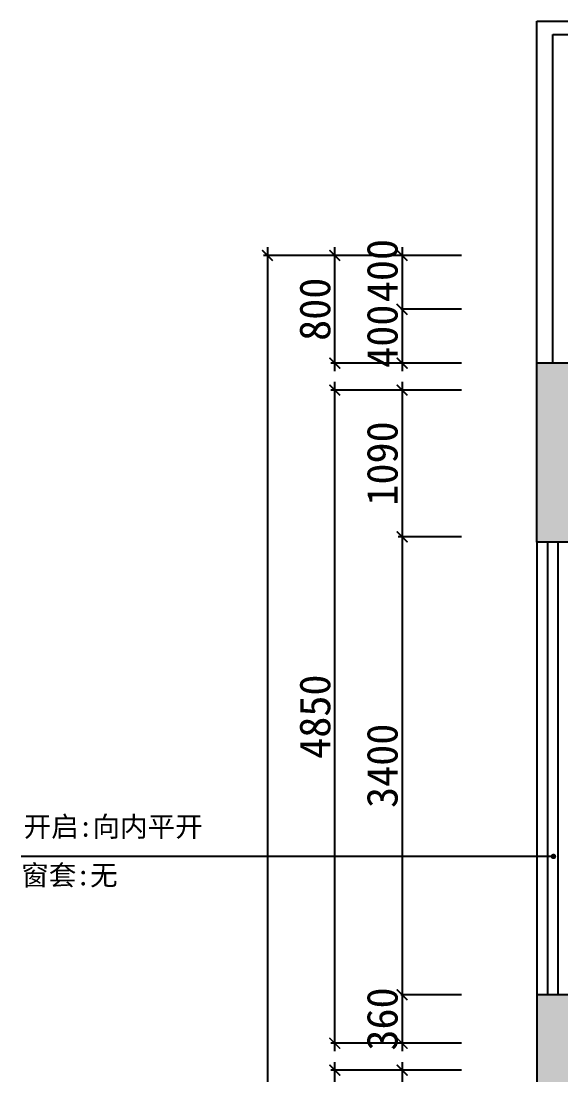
# Model space of a CAD drawing. Header units: millimetres. Extents: x -41640 to 3079702, y -5257903 to 68462.
# Drawn here: x -41640 to -37632, y 45372 to 53197 of the extents above; entities that cross this region are included whole.
import ezdxf

# ---------------------------------------------------------------- set-up
doc = ezdxf.new("R2010")
doc.units = ezdxf.units.MM
doc.header["$LTSCALE"] = 10
doc.layers.get('0').update_dxf_attribs({"color": 255})
doc.layers.get('Defpoints').update_dxf_attribs({"color": 255})
doc.layers.add('0008原建筑墙柱体', color=145, linetype='Continuous')
doc.layers.add('WALL', color=255, linetype='Continuous')
doc.layers.add('1平面布置图—窗标注（开启+窗套）', color=7, linetype='Continuous', lineweight=5)
doc.styles.get("Standard").update_dxf_attribs({"font": ''})
doc.styles.add('宋体', font='', dxfattribs={"height": 2.5})
doc.styles.add('邓林', font='simhei.ttf')
doc.styles.get('Standard').set_extended_font_data('SimSun')
doc.styles.get('宋体').set_extended_font_data('SimSun')
doc.dimstyles.get("Standard").update_dxf_attribs({"dimtxt": 0.18, "dimasz": 0.18, "dimexe": 0.18, "dimexo": 0.0625, "dimgap": 0.09, "dimtad": 0, "dimtih": 1, "dimtoh": 1, "dimdec": 4, "dimzin": 0, "dimdsep": 46, "dimtxsty": 'Standard', "dimcen": 0.09, "dimadec": 0, "dimazin": 0, "dimtfac": 1, "dimtdec": 4, "dimtofl": 0, "dimtmove": 0, "dimatfit": 3, "dimfxl": 1, "dimtolj": 1, "dimtzin": 0, "dimarcsym": 0})

# ---------------------------------------------------------------- blocks, each defined once
blk = doc.blocks.new('_ArchTick')
at = {"color": 0, "linetype": 'ByBlock', "const_width": 0.15}
blk.add_lwpolyline([(-0.5, -0.5), (0.5, 0.5)], dxfattribs=at)
blk = doc.blocks.new('*D499')
at = {"color": 8, "lineweight": -2}
for p, q in [((-38811.3, 51517), (-38811.3, 50997)), ((-38371.3, 51457), (-38841.3, 51457)), ((-38371.3, 51057), (-38841.3, 51057))]:
    blk.add_line(p, q, dxfattribs=at)
at = {"layer": 'Defpoints', "color": 0, "lineweight": 30}
for p in [(-38311.3, 51457, 0), (-38311.3, 51057, 0)]:
    blk.add_point(p, dxfattribs=at)
at = {"color": 45, "insert": (-38957.6, 51344.4), "char_height": 230, "attachment_point": 5, "rotation": 90, "style": '邓林', "bg_fill": 3, "box_fill_scale": 1.1, "bg_fill_color": 256, "bg_fill_true_color": 13158600, "bg_fill_transparency": 5538520}
blk.add_mtext('400', dxfattribs=at)
at = {"layer": 'Defpoints', "color": 0, "lineweight": 30}
blk.add_point((-38811.3, 51057), dxfattribs=at)
at = {"color": 8, "lineweight": -2, "xscale": 80, "yscale": 80, "zscale": 80}
for p, rotation in [((-38811.3, 51457), 90), ((-38811.3, 51057), 270)]:
    blk.add_blockref('_ArchTick', p, dxfattribs=dict(at, rotation=rotation))
blk = doc.blocks.new('_Dot')
at = {"color": 0, "linetype": 'ByBlock', "lineweight": -2}
blk.add_line((-0.5, 0), (-1, 0), dxfattribs=at)
at = {"color": 0, "linetype": 'ByBlock', "const_width": 0.5}
blk.add_lwpolyline([(-0.25, 0, 1), (0.25, 0, 1)], format="xyb", close=True, dxfattribs=at)
blk = doc.blocks.new('DOT')
at = {"color": 0, "linetype": 'ByBlock'}
blk.add_line((-0.35, 0), (-1, 0), dxfattribs=at)
at = {"color": 0, "linetype": 'ByBlock', "const_width": 0.35}
blk.add_lwpolyline([(-0.175, 0, 1), (0.175, 0, 1)], format="xyb", close=True, dxfattribs=at)
blk = doc.blocks.new('*D500')
at = {"color": 8, "lineweight": -2}
for p, q in [((-38811.3, 51117), (-38811.3, 50597)), ((-38371.3, 51057), (-38841.3, 51057)), ((-38371.3, 50657), (-38841.3, 50657))]:
    blk.add_line(p, q, dxfattribs=at)
at = {"layer": 'Defpoints', "color": 0, "lineweight": 30}
for p in [(-38311.3, 51057, 0), (-38311.3, 50657, 0)]:
    blk.add_point(p, dxfattribs=at)
at = {"color": 45, "insert": (-38957.6, 50857), "char_height": 230, "attachment_point": 5, "rotation": 90, "style": '邓林', "bg_fill": 3, "box_fill_scale": 1.1, "bg_fill_color": 256, "bg_fill_true_color": 13158600, "bg_fill_transparency": 14538320}
blk.add_mtext('400', dxfattribs=at)
at = {"layer": 'Defpoints', "color": 0, "lineweight": 30}
blk.add_point((-38811.3, 50657), dxfattribs=at)
at = {"color": 8, "lineweight": -2, "xscale": 80, "yscale": 80, "zscale": 80}
for p, rotation in [((-38811.3, 51057), 90), ((-38811.3, 50657), 270)]:
    blk.add_blockref('_ArchTick', p, dxfattribs=dict(at, rotation=rotation))
blk = doc.blocks.new('*D501')
at = {"color": 8, "lineweight": -2}
for p, q in [((-38811.3, 50517), (-38811.3, 49307)), ((-38371.3, 50457), (-38841.3, 50457)), ((-38371.3, 49367), (-38841.3, 49367))]:
    blk.add_line(p, q, dxfattribs=at)
at = {"layer": 'Defpoints', "color": 0, "lineweight": 30}
for p in [(-38311.3, 50457, 0), (-38811.3, 49367), (-38311.3, 49367, 0)]:
    blk.add_point(p, dxfattribs=at)
at = {"color": 8, "lineweight": -2, "xscale": 80, "yscale": 80, "zscale": 80}
for p, rotation in [((-38811.3, 50457), 90), ((-38811.3, 49367), 270)]:
    blk.add_blockref('_ArchTick', p, dxfattribs=dict(at, rotation=rotation))
at = {"color": 45, "insert": (-38957.6, 49912), "char_height": 230, "attachment_point": 5, "rotation": 90, "style": '邓林', "bg_fill": 3, "box_fill_scale": 1.1, "bg_fill_color": 256, "bg_fill_true_color": 13158600, "bg_fill_transparency": 12750096}
blk.add_mtext('1090', dxfattribs=at)
blk = doc.blocks.new('*D502')
at = {"color": 8, "lineweight": -2}
for p, q in [((-38811.3, 49427), (-38811.3, 45907)), ((-38371.3, 49367), (-38841.3, 49367)), ((-38371.3, 45967), (-38841.3, 45967))]:
    blk.add_line(p, q, dxfattribs=at)
at = {"layer": 'Defpoints', "color": 0, "lineweight": 30}
for p in [(-38311.3, 49367, 0), (-38811.3, 45967), (-38311.3, 45967, 0)]:
    blk.add_point(p, dxfattribs=at)
at = {"color": 8, "lineweight": -2, "xscale": 80, "yscale": 80, "zscale": 80}
for p, rotation in [((-38811.3, 49367), 90), ((-38811.3, 45967), 270)]:
    blk.add_blockref('_ArchTick', p, dxfattribs=dict(at, rotation=rotation))
at = {"color": 45, "insert": (-38957.6, 47667), "char_height": 230, "attachment_point": 5, "rotation": 90, "style": '邓林', "bg_fill": 3, "box_fill_scale": 1.1, "bg_fill_color": 256, "bg_fill_true_color": 13158600, "bg_fill_transparency": 12750096}
blk.add_mtext('3400', dxfattribs=at)
blk = doc.blocks.new('*D503')
at = {"color": 8, "lineweight": -2}
for p, q in [((-38811.3, 46027), (-38811.3, 45547)), ((-38371.3, 45967), (-38841.3, 45967)), ((-38371.3, 45607), (-38841.3, 45607))]:
    blk.add_line(p, q, dxfattribs=at)
at = {"layer": 'Defpoints', "color": 0, "lineweight": 30}
for p in [(-38311.3, 45967, 0), (-38311.3, 45607, 0)]:
    blk.add_point(p, dxfattribs=at)
at = {"color": 45, "insert": (-38957.6, 45787), "char_height": 230, "attachment_point": 5, "rotation": 90, "style": '邓林', "bg_fill": 3, "box_fill_scale": 1.1, "bg_fill_color": 256, "bg_fill_true_color": 13158600, "bg_fill_transparency": 14555632}
blk.add_mtext('360', dxfattribs=at)
at = {"layer": 'Defpoints', "color": 0, "lineweight": 30}
blk.add_point((-38811.3, 45607), dxfattribs=at)
at = {"color": 8, "lineweight": -2, "xscale": 80, "yscale": 80, "zscale": 80}
for p, rotation in [((-38811.3, 45967), 90), ((-38811.3, 45607), 270)]:
    blk.add_blockref('_ArchTick', p, dxfattribs=dict(at, rotation=rotation))
blk = doc.blocks.new('*D504')
at = {"color": 8, "lineweight": -2}
for p, q in [((-38811.3, 45467), (-38811.3, 44547)), ((-38371.3, 45407), (-38841.3, 45407)), ((-38371.3, 44607), (-38841.3, 44607))]:
    blk.add_line(p, q, dxfattribs=at)
at = {"layer": 'Defpoints', "color": 0, "lineweight": 30}
for p in [(-38311.3, 45407, 0), (-38811.3, 44607), (-38311.3, 44607, 0)]:
    blk.add_point(p, dxfattribs=at)
at = {"color": 8, "lineweight": -2, "xscale": 80, "yscale": 80, "zscale": 80}
for p, rotation in [((-38811.3, 45407), 90), ((-38811.3, 44607), 270)]:
    blk.add_blockref('_ArchTick', p, dxfattribs=dict(at, rotation=rotation))
at = {"color": 45, "insert": (-38957.6, 45007), "char_height": 230, "attachment_point": 5, "rotation": 90, "style": '邓林', "bg_fill": 3, "box_fill_scale": 1.1, "bg_fill_color": 256, "bg_fill_true_color": 13158600, "bg_fill_transparency": 5539036}
blk.add_mtext('800', dxfattribs=at)
blk = doc.blocks.new('*D511')
at = {"color": 8, "lineweight": -2}
for p, q in [((-39311.3, 39547), (-39311.3, 45467)), ((-38371.3, 45407), (-39341.3, 45407)), ((-38371.3, 39607), (-39341.3, 39607))]:
    blk.add_line(p, q, dxfattribs=at)
at = {"layer": 'Defpoints', "color": 0, "lineweight": 30}
for p in [(-39311.3, 45407), (-38311.3, 45407, 0), (-38311.3, 39607, 0)]:
    blk.add_point(p, dxfattribs=at)
at = {"color": 8, "lineweight": -2, "xscale": 80, "yscale": 80, "zscale": 80}
for p, rotation in [((-39311.3, 45407), 90), ((-39311.3, 39607), 270)]:
    blk.add_blockref('_ArchTick', p, dxfattribs=dict(at, rotation=rotation))
at = {"color": 45, "insert": (-39457.6, 42507), "char_height": 230, "attachment_point": 5, "rotation": 90, "style": '邓林', "bg_fill": 3, "box_fill_scale": 1.1, "bg_fill_color": 256, "bg_fill_true_color": 13158600, "bg_fill_transparency": 14289712}
blk.add_mtext('5800', dxfattribs=at)
blk = doc.blocks.new('*D512')
at = {"color": 8, "lineweight": -2}
for p, q in [((-39311.3, 45547), (-39311.3, 50517)), ((-38371.3, 50457), (-39341.3, 50457)), ((-38371.3, 45607), (-39341.3, 45607))]:
    blk.add_line(p, q, dxfattribs=at)
at = {"layer": 'Defpoints', "color": 0, "lineweight": 30}
for p in [(-39311.3, 50457), (-38311.3, 50457, 0), (-38311.3, 45607, 0)]:
    blk.add_point(p, dxfattribs=at)
at = {"color": 8, "lineweight": -2, "xscale": 80, "yscale": 80, "zscale": 80}
for p, rotation in [((-39311.3, 50457), 90), ((-39311.3, 45607), 270)]:
    blk.add_blockref('_ArchTick', p, dxfattribs=dict(at, rotation=rotation))
at = {"color": 45, "insert": (-39457.6, 48032), "char_height": 230, "attachment_point": 5, "rotation": 90, "style": '邓林', "bg_fill": 3, "box_fill_scale": 1.1, "bg_fill_color": 256, "bg_fill_true_color": 13158600, "bg_fill_transparency": 12750096}
blk.add_mtext('4850', dxfattribs=at)
blk = doc.blocks.new('*D513')
at = {"color": 8, "lineweight": -2}
for p, q in [((-39311.3, 50597), (-39311.3, 51517)), ((-38371.3, 51457), (-39341.3, 51457)), ((-38371.3, 50657), (-39341.3, 50657))]:
    blk.add_line(p, q, dxfattribs=at)
at = {"layer": 'Defpoints', "color": 0, "lineweight": 30}
for p in [(-39311.3, 51457), (-38311.3, 51457, 0), (-38311.3, 50657, 0)]:
    blk.add_point(p, dxfattribs=at)
at = {"color": 8, "lineweight": -2, "xscale": 80, "yscale": 80, "zscale": 80}
for p, rotation in [((-39311.3, 51457), 90), ((-39311.3, 50657), 270)]:
    blk.add_blockref('_ArchTick', p, dxfattribs=dict(at, rotation=rotation))
at = {"color": 45, "insert": (-39457.6, 51057), "char_height": 230, "attachment_point": 5, "rotation": 90, "style": '邓林', "bg_fill": 3, "box_fill_scale": 1.1, "bg_fill_color": 256, "bg_fill_true_color": 13158600, "bg_fill_transparency": 14588400}
blk.add_mtext('800', dxfattribs=at)
blk = doc.blocks.new('*D514')
at = {"color": 8, "lineweight": -2}
for p, q in [((-39811.3, 51517), (-39811.3, 35547)), ((-38371.3, 51457), (-39841.3, 51457)), ((-38371.3, 35607), (-39841.3, 35607))]:
    blk.add_line(p, q, dxfattribs=at)
at = {"layer": 'Defpoints', "color": 0, "lineweight": 30}
for p in [(-38311.3, 51457, 0), (-39811.3, 35607), (-38311.3, 35607, 0)]:
    blk.add_point(p, dxfattribs=at)
at = {"color": 8, "lineweight": -2, "xscale": 80, "yscale": 80, "zscale": 80}
for p, rotation in [((-39811.3, 51457), 90), ((-39811.3, 35607), 270)]:
    blk.add_blockref('_ArchTick', p, dxfattribs=dict(at, rotation=rotation))
at = {"color": 45, "insert": (-39957.6, 43532), "char_height": 230, "attachment_point": 5, "rotation": 90, "style": '邓林', "bg_fill": 3, "box_fill_scale": 1.1, "bg_fill_color": 256, "bg_fill_true_color": 13158600, "bg_fill_transparency": 5539552}
blk.add_mtext('15850', dxfattribs=at)

msp = doc.modelspace()

# ---------------------------------------------------------------- hatches: boundary and pattern name
at = {"layer": '0008原建筑墙柱体'}
h = msp.add_hatch(color=252, dxfattribs=at)
h.paths.add_polyline_path([(-32886.1, 50657), (-37811.3, 50657), (-37811.3, 49327), (-37571.3, 49327), (-37571.3, 50457), (-32886.1, 50457)])
h.paths.add_polyline_path([(-30071.1, 50657), (-31556.1, 50657), (-31556.1, 50457), (-30071.1, 50457)])
h = msp.add_hatch(color=252, dxfattribs=at)
h.paths.add_polyline_path([(-37571.3, 45967), (-37811.3, 45967), (-37811.3, 44607), (-37571.3, 44607)])
h.paths.add_polyline_path([(-37571.3, 40407), (-37811.3, 40407), (-37811.3, 39007), (-37571.3, 39007)])
h.paths.add_polyline_path([(-31371.3, 39607), (-37571.3, 39607), (-37571.3, 39407), (-31371.3, 39407)])
h.paths.add_polyline_path([(-32086.4, 39407), (-32345.9, 39407)], flags=17)

# ---------------------------------------------------------------- linework, layer by layer
at = {"color": 45}
for p, q in [((-37811.3, 53197), (-16081.1, 53197)), ((-37811.3, 50657), (-37811.3, 53197)), ((-37811.3, 49327), (-37811.3, 45967))]:
    msp.add_line(p, q, dxfattribs=at)
at = {"color": 8}
for p, q in [((-37691.3, 53097), (-16201.1, 53097)), ((-37731.3, 49327), (-37731.3, 45967)), ((-37651.3, 45967), (-37651.3, 49327))]:
    msp.add_line(p, q, dxfattribs=at)
at = {"color": 8, "ltscale": 0.5}
msp.add_line((-37691.3, 50657), (-37691.3, 53097), dxfattribs=at)
at = {"color": 7}
for p, q in [((-32886.1, 50657), (-37811.3, 50657)), ((-37811.3, 49327), (-37811.3, 50657)), ((-37571.3, 49327), (-37811.3, 49327)), ((-37571.3, 45967), (-37811.3, 45967)), ((-37811.3, 45967), (-37811.3, 44607))]:
    msp.add_line(p, q, dxfattribs=at)

# ---------------------------------------------------------------- texts
at = {"layer": '1平面布置图—窗标注（开启+窗套）', "color": 45, "char_height": 150, "width": 10068.411, "attachment_point": 1, "style": '宋体'}
for s, insert in [('\\pt480;开启:向内平开', (-41621.3, 47290.9)), ('\\pt640.01;窗套:无', (-41639.3, 46929.7))]:
    msp.add_mtext(s, dxfattribs=dict(at, insert=insert))

# ---------------------------------------------------------------- dimensions: what is measured, and where the dimension line sits
at = {"color": 45}
dim = msp.add_linear_dim(base=(-38811.3, 51057, 0), p1=(-38311.3, 51457), p2=(-38311.3, 51057), angle=90, dimstyle='Standard', override={"dimtxt": 230, "dimasz": 80, "dimexe": 30, "dimexo": 60, "dimgap": 30, "dimtad": 1, "dimtih": 0, "dimtoh": 0, "dimdec": 0, "dimzin": 8, "dimdsep": 44, "dimtxsty": '邓林', "dimblk": 'ArchTick', "dimcen": 2.5, "dimdle": 60, "dimclrd": 8, "dimclre": 8, "dimclrt": 45, "dimtdec": 0, "dimtofl": 1, "dimtmove": 1, "dimldrblk": 'Dot', "dimfxl": 5, "dimtfill": 1, "dimtolj": 0, "dimtzin": 8}, dxfattribs=at)
dim.commit()
dim.dimension.update_dxf_attribs({"geometry": '*D499', "text_midpoint": (-38811.3, 51344.4, 0), "dimtype": 160})
for base, p1, p2, picture, middle in [((-38811.3, 49367, 0), (-38311.3, 50457), (-38311.3, 49367), '*D501', (-38957.6, 49912, 0)), ((-38811.3, 44607, 0), (-38311.3, 45407), (-38311.3, 44607), '*D504', (-38957.6, 45007, 0))]:
    dim = msp.add_linear_dim(base=base, p1=p1, p2=p2, angle=90, dimstyle='Standard', override={"dimtxt": 230, "dimasz": 80, "dimexe": 30, "dimexo": 60, "dimgap": 30, "dimtad": 1, "dimtih": 0, "dimtoh": 0, "dimdec": 0, "dimzin": 8, "dimdsep": 44, "dimtxsty": '邓林', "dimblk": 'ArchTick', "dimcen": 2.5, "dimdle": 60, "dimclrd": 8, "dimclre": 8, "dimclrt": 45, "dimtdec": 0, "dimtofl": 1, "dimtmove": 1, "dimldrblk": 'Dot', "dimfxl": 5, "dimtfill": 1, "dimtolj": 0, "dimtzin": 8}, dxfattribs=at)
    dim.commit()
    dim.dimension.update_dxf_attribs({"geometry": picture, "text_midpoint": middle})

# ---------------------------------------------------------------- next in the draw order: dimensions: what is measured, and where the dimension line sits
dim = msp.add_linear_dim(base=(-38811.3, 50657, 0), p1=(-38311.3, 51057), p2=(-38311.3, 50657), angle=90, dimstyle='Standard', override={"dimtxt": 230, "dimasz": 80, "dimexe": 30, "dimexo": 60, "dimgap": 30, "dimtad": 1, "dimtih": 0, "dimtoh": 0, "dimdec": 0, "dimzin": 8, "dimdsep": 44, "dimtxsty": '邓林', "dimblk": 'ArchTick', "dimcen": 2.5, "dimdle": 60, "dimclrd": 8, "dimclre": 8, "dimclrt": 45, "dimtdec": 0, "dimtofl": 1, "dimtmove": 1, "dimldrblk": 'Dot', "dimfxl": 5, "dimtfill": 1, "dimtolj": 0, "dimtzin": 8}, dxfattribs=at)
dim.commit()
dim.dimension.update_dxf_attribs({"geometry": '*D500', "text_midpoint": (-38811.3, 50857, 0), "dimtype": 160})
for base, p1, p2, picture, middle in [((-38811.3, 45967, 0), (-38311.3, 49367), (-38311.3, 45967), '*D502', (-38957.6, 47667, 0)), ((-39311.3, 45407, 0), (-38311.3, 39607), (-38311.3, 45407), '*D511', (-39457.6, 42507, 0))]:
    dim = msp.add_linear_dim(base=base, p1=p1, p2=p2, angle=90, dimstyle='Standard', override={"dimtxt": 230, "dimasz": 80, "dimexe": 30, "dimexo": 60, "dimgap": 30, "dimtad": 1, "dimtih": 0, "dimtoh": 0, "dimdec": 0, "dimzin": 8, "dimdsep": 44, "dimtxsty": '邓林', "dimblk": 'ArchTick', "dimcen": 2.5, "dimdle": 60, "dimclrd": 8, "dimclre": 8, "dimclrt": 45, "dimtdec": 0, "dimtofl": 1, "dimtmove": 1, "dimldrblk": 'Dot', "dimfxl": 5, "dimtfill": 1, "dimtolj": 0, "dimtzin": 8}, dxfattribs=at)
    dim.commit()
    dim.dimension.update_dxf_attribs({"geometry": picture, "text_midpoint": middle})

# ---------------------------------------------------------------- next in the draw order: dimensions: what is measured, and where the dimension line sits
dim = msp.add_linear_dim(base=(-39311.3, 51457, 0), p1=(-38311.3, 50657), p2=(-38311.3, 51457), angle=90, dimstyle='Standard', override={"dimtxt": 230, "dimasz": 80, "dimexe": 30, "dimexo": 60, "dimgap": 30, "dimtad": 1, "dimtih": 0, "dimtoh": 0, "dimdec": 0, "dimzin": 8, "dimdsep": 44, "dimtxsty": '邓林', "dimblk": 'ArchTick', "dimcen": 2.5, "dimdle": 60, "dimclrd": 8, "dimclre": 8, "dimclrt": 45, "dimtdec": 0, "dimtofl": 1, "dimtmove": 1, "dimldrblk": 'Dot', "dimfxl": 5, "dimtfill": 1, "dimtolj": 0, "dimtzin": 8}, dxfattribs=at)
dim.commit()
dim.dimension.update_dxf_attribs({"geometry": '*D513', "text_midpoint": (-39457.6, 51057, 0)})
dim = msp.add_linear_dim(base=(-38811.3, 45607, 0), p1=(-38311.3, 45967), p2=(-38311.3, 45607), angle=90, dimstyle='Standard', override={"dimtxt": 230, "dimasz": 80, "dimexe": 30, "dimexo": 60, "dimgap": 30, "dimtad": 1, "dimtih": 0, "dimtoh": 0, "dimdec": 0, "dimzin": 8, "dimdsep": 44, "dimtxsty": '邓林', "dimblk": 'ArchTick', "dimcen": 2.5, "dimdle": 60, "dimclrd": 8, "dimclre": 8, "dimclrt": 45, "dimtdec": 0, "dimtofl": 1, "dimtmove": 1, "dimldrblk": 'Dot', "dimfxl": 5, "dimtfill": 1, "dimtolj": 0, "dimtzin": 8}, dxfattribs=at)
dim.commit()
dim.dimension.update_dxf_attribs({"geometry": '*D503', "text_midpoint": (-38811.3, 45787, 0), "dimtype": 160})

# ---------------------------------------------------------------- next in the draw order: dimensions: what is measured, and where the dimension line sits
dim = msp.add_linear_dim(base=(-39311.3, 50457, 0), p1=(-38311.3, 45607), p2=(-38311.3, 50457), angle=90, dimstyle='Standard', override={"dimtxt": 230, "dimasz": 80, "dimexe": 30, "dimexo": 60, "dimgap": 30, "dimtad": 1, "dimtih": 0, "dimtoh": 0, "dimdec": 0, "dimzin": 8, "dimdsep": 44, "dimtxsty": '邓林', "dimblk": 'ArchTick', "dimcen": 2.5, "dimdle": 60, "dimclrd": 8, "dimclre": 8, "dimclrt": 45, "dimtdec": 0, "dimtofl": 1, "dimtmove": 1, "dimldrblk": 'Dot', "dimfxl": 5, "dimtfill": 1, "dimtolj": 0, "dimtzin": 8}, dxfattribs=at)
dim.commit()
dim.dimension.update_dxf_attribs({"geometry": '*D512', "text_midpoint": (-39457.6, 48032, 0)})

# ---------------------------------------------------------------- next in the draw order: dimensions: what is measured, and where the dimension line sits
dim = msp.add_linear_dim(base=(-39811.3, 35607, 0), p1=(-38311.3, 51457), p2=(-38311.3, 35607), angle=90, dimstyle='Standard', override={"dimtxt": 230, "dimasz": 80, "dimexe": 30, "dimexo": 60, "dimgap": 30, "dimtad": 1, "dimtih": 0, "dimtoh": 0, "dimdec": 0, "dimzin": 8, "dimdsep": 44, "dimtxsty": '邓林', "dimblk": 'ArchTick', "dimcen": 2.5, "dimdle": 60, "dimclrd": 8, "dimclre": 8, "dimclrt": 45, "dimtdec": 0, "dimtofl": 1, "dimtmove": 1, "dimldrblk": 'Dot', "dimfxl": 5, "dimtfill": 1, "dimtolj": 0, "dimtzin": 8}, dxfattribs=at)
dim.commit()
dim.dimension.update_dxf_attribs({"geometry": '*D514', "text_midpoint": (-39957.6, 43532, 0)})

# ---------------------------------------------------------------- next in the draw order: leaders
at = {"layer": 'WALL', "color": 45, "linetype": 'ByBlock'}
msp.add_leader([(-37687.2, 46994.4), (-41640.5, 46994.4)], dimstyle='Standard', override={"dimtxt": 120, "dimasz": 58, "dimexe": 40, "dimexo": 40, "dimgap": 40, "dimtih": 0, "dimtoh": 0, "dimdec": 0, "dimzin": 8, "dimdsep": 44, "dimcen": 2.5, "dimdle": 20, "dimclrd": 250, "dimclre": 250, "dimclrt": 45, "dimtdec": 0, "dimtofl": 1, "dimtmove": 1, "dimldrblk": 'Dot', "dimfxl": 1.25, "dimtfill": 1, "dimtolj": 0, "dimtzin": 8}, dxfattribs=at)

doc.saveas('drawing.dxf')
